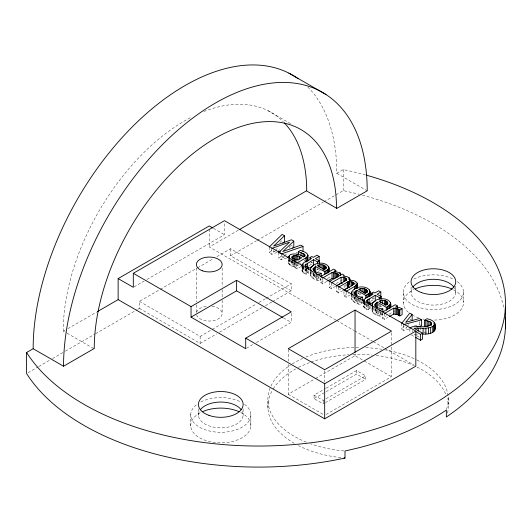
<?xml version="1.0" encoding="UTF-8"?>
<svg xmlns="http://www.w3.org/2000/svg" width="532" height="532" viewBox="0 0 532 532"><rect width="100%" height="100%" fill="white"/><g stroke="black" fill="none" stroke-linecap="round" stroke-linejoin="round"><path stroke-width="0.4" stroke-dasharray="2.66 2" d="M296.238 263.899L296.238 266.845C292.893 267.596 285.425 263.958 290.452 260.747M313.341 273.608C312.577 277.89 318.07 278.888 321.208 279.194L318.954 280.643C314.984 280.364 306.997 276.168 312.191 271.992M362.358 301.478L362.358 302.947L360.104 304.397C356.134 304.118 348.147 299.928 353.334 295.745M382.874 313.321L382.874 314.791L380.619 316.247C376.649 315.968 368.663 311.772 373.85 307.589M308.407 270.855L308.407 273.062L306.572 274.273C303.4 274.126 299.849 270.09 304.224 268.454M370.073 305.72L370.073 308.666L368.237 309.877C365.065 309.73 361.514 305.694 365.883 304.058M313.341 275.077L313.953 273.741M362.358 302.947C359.619 302.788 352.909 301.385 355.103 297.494M382.874 314.791C380.134 314.631 373.424 313.235 375.619 309.345M308.407 273.062L305.242 271.48L305.208 270.761L306.937 269.425M446.581 409.188L447.891 404.42A90.201 52.076 0 0 0 448.11 396.254M447.452 413.025L447.891 411.436A90.201 52.076 0 0 0 447.179 398.388M298.053 264.324L298.053 265.794L293.059 264.703L291.795 263.307L292.028 261.159M409.081 329.022L403.635 330.445L401.667 329.315L404.214 326.089M406.694 327L405.697 328.211L407.293 327.772M407.186 326.402L408.682 324.587M277.212 252.407L271.786 254.329L269.252 252.86L272.77 249.435M279.799 242.585L282.146 240.298L283.33 240.983M286.775 257.973L281.355 259.849L278.761 258.353L281.614 255.633M344.104 285.185L344.104 287.393L346.591 285.538M273.594 250.525L273.594 251.995L274.738 250.905M275.317 250.366L278.189 247.646M282.765 255.978L282.765 257.448L283.922 256.351M284.507 255.806L287.992 252.514M292.028 262.628L292.853 261.97M368.603 305.029L366.874 306.359L366.907 307.084L370.073 308.666M134.024 286.921L144.072 281.122M146.945 279.46L224.477 234.698L224.477 222.323M64.977 330.339L63.541 331.17L66.367 332.799M67.85 328.676L96.591 312.078M335.945 320.065L209.289 246.974L238.795 229.937M307.769 86.969A214.768 124.042 -60 0 1 336.816 173.326L343.313 169.568L355.29 172.262A246.981 142.596 0 0 1 365.504 174.928M137.994 309.212L139.431 308.38L139.431 301.365L159.527 289.767M160.245 289.348L196.847 268.221M197.565 267.802L213.352 258.692M216.936 256.617L230.575 248.743L291.27 283.789L291.27 290.798L272.61 301.571M28.036 372.726L38.098 366.914M38.816 366.501L49.596 360.27M52.475 358.608L64.691 351.552M65.409 351.14L94.876 334.116M95.594 333.704L137.276 309.624M291.27 290.798L230.575 255.759L256.424 240.823M257.142 240.404L323.21 202.227M323.928 201.814L343.313 190.609L355.29 193.302A246.981 142.596 0 0 1 359.24 194.3M294.854 261.751L294.854 267.643L296.238 266.845M294.854 267.643L297.029 268.899L301.132 266.532M301.817 266.133L303.865 264.949M308.806 265.807L311.426 264.298L311.426 262.09M139.431 301.365L200.125 336.404L211.61 329.78M212.328 329.361L256.105 304.091M258.971 302.429L265.435 298.705M266.146 298.286L291.27 283.789M139.431 308.38L200.125 343.419L216.63 333.89M219.503 332.234L262.562 307.376M265.435 305.714L271.892 301.99M320.616 278.096L320.616 282.519L324.72 280.145M327.459 278.568L330.877 276.593M320.616 282.519L322.804 283.782L327.067 281.322M329.208 282.319L329.208 287.473L333.311 285.105M336.044 283.529L342.202 279.972L342.202 278.495M329.208 287.473L331.396 288.736L335.552 286.336M336.583 285.844L336.583 291.736L340.686 289.368M336.583 291.736L338.771 292.999L343.047 290.532M246.422 348.28L253.545 344.171M256.391 342.528L291.257 322.399L291.257 313.494M343.965 291.576L343.965 295.998L348.746 293.232M343.965 295.998L346.152 297.255L350.428 294.788M370.472 301.411L373.092 299.902L373.092 297.687M382.282 312.224L382.282 318.123L386.385 315.749M389.125 314.173L394.598 311.007M382.282 318.123L384.47 319.38L388.021 317.331M288.231 364.42L288.231 394.259L314.811 378.91M315.529 378.498L355.05 355.682L363.629 360.636M325.285 402.677L323.157 403.908L314.046 398.641L314.046 395.136L325.385 388.593M326.096 388.18L356.566 370.585L365.677 375.845L365.677 379.356L325.996 402.265M314.046 398.641L325.385 392.097M326.096 391.685L356.566 374.096L365.677 379.356M314.046 395.136L323.157 400.397L325.285 399.173M325.996 398.761L365.677 375.845M326.116 414.475L391.499 376.723L391.499 346.053M379.01 307.057L382.668 306.179M282.765 257.448L285.112 256.617M296.078 252.72L297.641 252.168M273.594 251.995L275.144 251.443M278.256 250.346L279.812 249.801M289.913 246.23L291.47 245.678L292.633 246.356M414.468 325.784L419.256 324.454L420.393 325.112M316.866 269.644L318.575 269.259M358.016 293.398L359.718 293.019M380.234 304.863L378.531 305.242L378.531 303.772M320.377 270.655L317.345 271.453L317.345 268.507M426.205 332.261L424.283 332.473L424.283 329.527M415.432 334.182L417.514 334.216M299.496 262.682L300.939 263.367M268.075 110.716L291.842 124.422M336.816 173.326L367.2 190.835M313.242 263.247L311.759 262.396L309.943 263.446L311.426 264.298M374.408 298.565L373.424 298L371.609 299.044L373.092 299.902M409.806 319L412.167 320.364M414.042 334.156L416.17 335.386M416.882 335.798L419.721 337.434M411.303 334.874L414.867 336.929M213.432 228.321L224.477 234.698M336.663 320.477L353.933 330.445M354.658 330.864L372.646 341.245M373.364 341.657L384.157 347.888M384.882 348.3L414.388 365.331M364.34 361.048L391.499 376.723M283.343 317.83L291.257 322.399M288.231 394.259L323.961 414.887M67.072 333.205L93.925 348.679M345.674 283.962L346.611 284.76M304.238 260.022L304.909 260.82M349.923 282.472L349.923 285.418L349.271 282.312M463.458 291.868L463.458 302.395M455.724 286.123L455.724 292.6M448.243 397.883L448.243 404.899M433.434 322.897L433.434 324.374M420.659 327.493L420.659 330.438M419.256 321.508L419.256 324.454M412.307 330.438L412.307 331.908M411.076 286.934L411.076 292.6M409.873 328.896L409.873 333.311M403.635 324.553L403.635 330.445M403.336 292.52L403.336 303.041M401.667 323.423L401.667 329.315M391.499 332.793L391.499 345.221M384.47 313.488L384.47 319.38M381.73 312.464L381.73 314.678M380.786 304.936L380.786 306.405M380.619 311.087L380.619 316.247M380.214 312.191L380.214 314.399M379.283 310.023L379.283 315.915M379.01 304.111L379.01 306.319M378.538 310.974L378.538 313.92M377.906 309.637L377.906 315.529M376.962 310.249L376.962 313.195M376.483 309.857L376.483 315.011M376.084 307.449L376.084 312.603M375.466 309.039L375.466 311.985M375.08 308.42L375.08 314.312M375.007 308.474L375.007 310.681M373.723 307.509L373.723 313.401M372.839 307.077L372.839 308.547M372.759 306.572L372.759 312.464M372.187 305.607L372.187 311.499M372.008 307.569L372.008 310.515M369.088 306.193L369.088 308.4M368.237 303.985L368.237 309.877M367.898 302.741L367.898 307.895M366.907 304.138L366.907 307.084M366.714 303.42L366.714 309.311M365.444 302.801L365.444 308.693M364.925 302.475L364.925 304.683M364.659 302.276L364.659 308.168M364.234 302.356L364.234 305.302M364.101 301.737L364.101 307.629M363.775 301.178L363.775 307.07M363.669 301.338L363.669 306.492M361.215 301.358L361.215 302.834M360.27 293.085L360.27 294.562L358.495 295.207L358.495 292.261M360.104 299.243L360.104 304.397M359.692 299.609L359.692 302.555M358.768 298.173L358.768 304.065M358.023 299.124L358.023 302.07M357.391 297.787L357.391 303.679M356.566 370.585L356.566 374.096M356.447 298.405L356.447 301.351M355.968 298.013L355.968 303.167M355.689 282.924L355.689 284.394M355.569 295.599L355.569 300.76M355.05 354.026L355.05 355.682M354.95 297.195L354.95 300.141M354.565 296.57L354.565 302.462M354.492 297.361L354.492 298.838M353.334 291.323L353.334 294.269M353.208 295.666L353.208 301.558M352.244 294.728L352.244 300.62M351.672 293.764L351.672 299.656M351.492 294.249L351.492 298.671M349.83 282.352L349.83 284.56M349.464 282.658L349.464 285.604M348.314 277.192L348.314 280.869M346.152 291.363L346.152 297.255M345.687 284.926L345.687 286.396M343.313 169.568L343.313 190.609M338.771 287.107L338.771 292.999M331.396 282.844L331.396 288.736M324.68 370.538L324.68 382.142M323.157 400.397L323.157 403.908M322.804 277.89L322.804 283.782M318.954 275.49L318.954 280.643M318.548 276.587L318.548 278.795M317.624 274.419L317.624 280.311M316.879 275.37L316.879 278.316M316.241 274.033L316.241 279.925M315.296 274.645L315.296 277.591M315.21 264.344L315.21 265.82M314.818 274.253L314.818 279.413M314.425 274.053L314.425 276.999M313.807 273.435L313.807 276.381M313.415 272.816L313.415 278.708M312.191 268.308L312.191 269.777M312.058 271.905L312.058 277.797M311.094 270.968L311.094 276.859M310.522 270.748L310.522 275.902M310.342 271.965L310.342 274.911M307.43 269.85L307.43 272.796M306.572 268.381L306.572 274.273M306.233 269.345L306.233 272.291M305.242 268.534L305.242 271.48M305.115 268.906L305.115 271.114M305.049 267.815L305.049 273.707M303.779 267.197L303.779 273.089M303.26 263.194L303.26 265.402M303.26 266.14L303.26 269.086M302.994 266.672L302.994 272.564M302.568 266.751L302.568 269.697M302.442 266.133L302.442 272.025M302.11 265.574L302.11 271.466M302.003 264.996L302.003 270.894M298.252 257.422L298.252 258.891M298.053 259.902L298.053 261.378M297.029 263.007L297.029 268.899M295.38 263.313L295.38 265.521M294.967 261.591L294.967 266.751M294.156 262.994L294.156 265.202M293.538 260.68L293.538 266.572M293.059 261.757L293.059 264.703M292.141 261.059L292.141 264.005M291.948 260.301L291.948 266.193M291.795 261.099L291.795 263.307M290.266 259.523L290.266 265.415M289.681 259.815L289.681 261.285M289.614 246.535L289.614 248.012M289.561 259.024L289.561 264.916M289.049 258.466L289.049 264.357M288.73 258.599L288.73 263.759M288.63 260.188L288.63 263.134M288.231 349.497L288.231 361.102M281.355 253.957L281.355 259.849M278.761 252.461L278.761 258.353M271.786 248.437L271.786 254.329M269.252 246.968L269.252 252.86M267.928 401.155L267.928 408.17M250.845 414.401L250.845 426.012M243.117 408.875L243.117 415.352M230.575 248.743L230.575 255.759M222.143 268.002L222.143 286.828M222.143 289.634L222.143 297.461M222.143 300.267L222.143 313.833M209.289 229.172L209.289 246.974M200.125 336.404L200.125 343.419M198.463 408.875L198.463 415.352M196.381 268.002L196.381 301.903M196.381 304.829L196.381 313.833M190.735 414.401L190.735 426.012M362.385 195.124A246.981 142.596 0 0 1 504.103 309.451M340.793 457.646A90.201 52.076 0 0 1 298.432 445.597M294.302 443.362A90.201 52.076 0 0 1 272.397 390.269M273.215 388.892A90.201 52.076 0 0 1 295.659 368.949M298.432 367.472A90.201 52.076 0 0 1 310.302 362.365M311.047 362.099A90.201 52.076 0 0 1 348.793 354.738M352.822 354.545A90.201 52.076 0 0 1 372.201 355.097M376.177 355.516A90.201 52.076 0 0 1 413.371 365.384M417.028 367.113A90.201 52.076 0 0 1 445.976 394.817M240.677 412.446A30.065 17.357 0 0 1 242.492 437.484A30.065 17.357 0 0 1 199.088 437.484A30.065 17.357 0 0 1 200.903 412.446M453.57 289.84A30.065 17.357 0 0 1 461.557 308.806A30.065 17.357 0 0 1 433.959 320.071M424.044 319.213A30.065 17.357 0 0 1 422.854 318.974M418.857 317.91A30.065 17.357 0 0 1 413.231 315.589M408.317 312.291A30.065 17.357 0 0 1 413.803 289.554M212.075 306.339A12.888 7.441 0 0 1 222.11 314.139A12.888 7.441 0 0 1 210.207 321.015A12.888 7.441 0 0 1 196.687 315.217M196.534 312.43A12.888 7.441 0 0 1 207.247 306.246M244.547 404.307A30.065 17.357 0 0 1 241.142 427.721A30.065 17.357 0 0 1 200.438 427.721A30.065 17.357 0 0 1 197.033 404.307M200.903 401.926A30.065 17.357 0 0 1 240.677 401.926M242.24 411.349A22.337 12.894 0 0 1 220.787 427.841A22.337 12.894 0 0 1 199.34 411.349M457.387 281.734A30.065 17.357 0 0 1 453.47 305.122A30.065 17.357 0 0 1 412.766 304.823A30.065 17.357 0 0 1 409.879 281.381M413.803 279.027A30.065 17.357 0 0 1 453.57 279.32M454.414 287.825A22.337 12.894 0 0 1 433.4 305.089A22.337 12.894 0 0 1 412.38 287.825M203.909 111.52A171.789 99.424 -59.9 0 1 283.243 121.742M63.261 331.33A171.789 99.424 -59.9 0 1 191.853 116.967M343.978 450.956A90.201 52.076 0 0 1 310.681 443.828M306.306 442.165A90.201 52.076 0 0 1 270.057 388.161M270.961 386.046A90.201 52.076 0 0 1 290.425 365.078M292.327 363.875A90.201 52.076 0 0 1 302.801 358.368M305.834 357.072A90.201 52.076 0 0 1 355.256 347.469M356.061 347.456A90.201 52.076 0 0 1 360.111 347.456M365.77 347.635A90.201 52.076 0 0 1 381.697 349.258M384.802 349.777A90.201 52.076 0 0 1 416.31 359.745M417.028 360.098A90.201 52.076 0 0 1 448.011 395.436"/><path stroke-width="0.8" d="M97.309 311.666L118.137 299.629L118.137 278.582L209.289 225.934L212.74 227.929M118.137 299.629L324.68 418.81L324.68 383.738L415.825 331.09L224.477 220.674L133.306 273.308L133.306 287.333L118.137 278.582M415.825 331.09L415.825 366.162L324.68 418.81M434.777 324.4C432.443 328.217 427.07 328.104 423.12 328.317L423.12 334.209C427.07 333.996 432.443 334.109 434.777 330.292C436.586 323.077 433.62 319.932 426.877 318.761L424.536 320.257L424.536 326.149L425.746 326.296L425.746 320.404L424.536 320.257M434.777 330.292L434.877 323.656M298.366 255.34L298.366 251.663L304.238 254.13L304.969 255.32L303.406 256.81C300.74 253.638 285.877 251.636 289.561 259.024M310.342 270.495C310.482 260.64 332.38 260.241 328.882 272.058M351.492 294.249C351.632 284.394 373.531 284.002 370.026 295.812M372.008 306.093C372.147 296.238 394.046 295.845 390.541 307.656M309.943 259.024L309.943 257.555L311.426 258.406C309.092 261.046 302.329 261.352 302.11 265.574M371.609 294.628L371.609 293.152L373.092 294.01C370.751 296.65 363.994 296.956 363.775 301.178M313.341 270.662L313.514 268.514L315.669 266.525L324.68 271.726L328.131 269.305L328.882 267.636M370.026 291.396L369.274 293.065L365.83 295.486L356.819 290.286C350.914 293.338 358.661 297.674 362.358 297.055L362.358 300.74M375.007 306.266L375.173 304.118L377.334 302.129L386.345 307.33L389.796 304.909L390.541 303.24M319.453 263.892L319.453 260.946L317.637 261.99L313.614 259.669L305.208 264.87L305.242 265.588L306.233 266.399L308.407 267.17L308.407 269.385M381.118 299.489L381.118 296.543L379.303 297.594L375.279 295.267L366.874 300.467L366.907 301.192L367.898 302.003L370.073 302.775L370.073 304.982M357.105 287.998C359.253 282.266 354.525 279.719 349.464 280.45L349.923 279.526L349.271 277.89L347.223 276.7L342.947 276.175L344.39 275.343L342.202 274.08L329.208 281.581M425.746 320.404L430.182 321.78L431.598 323.409L431.312 324.294C425.933 328.204 418.518 326.242 412.307 326.754L409.873 328.158M292.028 256.737L292.141 258.113L295.38 259.629L298.053 259.902L301.664 257.82C298.818 256.497 294.854 254.083 292.028 256.737L292.028 258.213M291.948 260.301L296.238 260.953L294.854 261.751L297.029 263.007L305.92 257.874L307.975 255.779C307.669 252.341 303.047 251.543 300.46 250.299L298.366 251.663M344.51 290.419L346.152 291.363L354.704 286.429L357.105 284.314M401.667 323.423L409.806 313.109L412.167 314.472L412.167 320.364M412.167 314.472L405.697 322.319L419.256 318.562L421.537 319.878L421.537 325.77L416.862 326.994M269.252 246.968L282.146 234.406L284.507 235.769L284.507 241.661L282.785 243.29M284.507 235.769L273.594 246.103L291.47 239.786L293.804 241.136L293.804 247.028L292.647 248.125M293.804 241.136L282.765 251.556L300.78 245.166L303.034 246.469L303.034 251.623M306.572 268.381L308.407 267.17M368.237 303.985L370.073 302.775M338.771 287.107L348.394 281.495L352.244 281.987L353.993 283.13L353.966 283.908L353.068 284.766L343.965 290.106M343.758 290.12L348.394 287.386L349.79 287.506M321.208 276.248L321.208 273.302L318.954 274.751L316.241 274.033M362.358 297.055L360.104 298.505L358.768 298.173M382.874 311.845L382.874 308.899L380.619 310.356L379.283 310.023M505.194 317.571A246.981 142.596 0 0 1 454.514 411.243L446.361 416.995L446.361 409.979L444.692 411.163A246.981 142.596 0 0 1 357.883 448.017L344.989 451.01L344.989 458.025L343.486 458.378A246.981 142.596 0 0 1 26.6 373.557L26.6 352.51L33.164 348.719A214.768 124.042 -60 0 1 130.792 128.385A214.768 124.042 -60 0 1 298.186 78.776M239.513 229.518L306.439 190.868L336.816 208.378L367.2 190.835A214.768 124.042 -60 0 0 215.28 103.122A214.768 124.042 -60 0 0 63.541 366.229L33.164 348.719M63.541 366.229L93.925 348.679M191.041 306.605L236.587 280.311L291.257 311.878L245.711 338.172L245.711 348.693L191.041 317.132L191.041 306.605L133.306 273.308M191.041 317.132L236.587 290.838L282.625 317.418M309.943 257.555L311.759 256.504L313.242 257.355L316.972 255.2L319.16 256.464L319.16 262.356M319.16 256.464L315.429 258.618L319.453 260.946M308.121 268.733L312.922 265.953M322.804 277.89L332.035 272.564L334.828 272.856L337.607 274.04L338.153 274.459L338.153 276.667M335.805 271.859L335.805 270.382L333.87 271.5L339.622 272.59L340.433 273.135L340.433 275.35M338.153 274.459L340.433 273.135M327.772 280.909L332.035 278.455L334.828 278.748L334.828 272.856M331.396 282.844L341.098 277.245L344.836 277.717L346.611 278.868L346.591 279.646L345.687 280.504L336.583 285.844M336.244 285.937L341.098 283.137L342.422 283.243M371.609 293.152L373.424 292.108L374.907 292.959L378.638 290.805L380.826 292.068L380.826 297.96M380.826 292.068L377.095 294.223L381.118 296.543M355.05 310.09L288.231 348.666L324.68 369.707L391.499 331.13L355.05 310.09L355.05 352.364M369.787 304.331L375.279 301.159L375.279 295.267M382.967 311.832L395.283 304.723L397.471 305.986L397.471 307.456M384.47 313.488L393.7 308.161L395.163 308.241L397.657 308.799L399.818 310.056L399.818 315.948L402.099 314.631L402.099 308.74L399.12 307.443L395.535 307.104L397.471 305.986M399.818 310.056L402.099 308.74M389.437 316.513L393.7 314.053L397.657 314.691L399.818 315.948M415.578 331.449L420.566 334.329L422.561 333.185L422.561 339.077L420.566 340.221L415.578 337.341M319.12 264.909L317.345 265.561L324.227 269.531L326.089 267.596C325.597 264.723 321.421 264.444 319.12 264.909L319.12 267.124M360.27 288.67L358.495 289.315L365.371 293.285L367.233 291.35C366.748 288.477 362.565 288.198 360.27 288.67L360.27 290.878M380.786 300.514L379.01 301.165L385.893 305.135L387.748 303.2C387.263 300.321 383.08 300.041 380.786 300.514L380.786 302.721M271.786 248.437L289.614 242.12L278.761 252.461L280.703 253.584M278.761 251.855L280.317 251.303M281.355 253.957L303.034 246.469M287.546 257.707L289.095 257.175M296.843 254.495L298.386 253.964M403.635 324.553L421.537 319.878M422.561 333.185L414.042 328.264L423.12 328.317M343.978 457.972L344.989 458.025M321.208 273.302C318.422 272.903 314.099 272.451 313.341 269.185M382.874 308.899C380.081 308.507 375.765 308.055 375.007 304.789M288.856 73.117L325.983 94.523M335.805 270.382L333.617 269.119L320.616 276.627L322.259 277.571M362.365 299.376L364.44 300.58M245.711 338.172L324.68 383.738M372.759 306.572L372.008 304.623M352.244 294.728L351.492 292.78M311.094 270.968L310.342 269.019M434.877 329.547L434.684 322.891M505.4 307.11L505.4 328.158M434.391 325.118L434.391 331.01M433.72 325.803L433.72 331.695M432.762 326.455L432.762 332.347M431.598 323.409L431.598 324.879M431.179 322.558L431.179 325.504M430.654 327.399L430.654 333.291M430.182 321.78L430.182 325.464M428.772 321.148L428.772 326.302M428.4 327.945L428.4 333.837M427.169 320.67L427.169 326.562M425.866 328.211L425.866 334.103M420.566 334.329L420.566 340.221M418.212 328.337L418.212 331.283M399.273 309.644L399.273 315.536M398.634 309.252L398.634 315.144M397.657 308.799L397.657 314.691M396.493 308.46L396.493 314.352M395.163 308.241L395.163 314.133M393.7 308.161L393.7 314.053M390.435 302.429L390.435 307.582M390.335 304.071L390.335 307.755M389.796 304.909L389.796 308.593M388.879 305.76L388.879 308.706M387.742 302.695L387.742 304.171M387.515 302.203L387.515 304.41M387.529 306.645L387.529 309.591M387.037 301.704L387.037 304.65M386.345 307.33L386.345 310.276M386.285 301.198L386.285 304.876M385.414 300.766L385.414 305.188M384.543 300.487L384.543 304.909M382.668 300.287L382.668 303.233M379.303 297.594L379.303 299.07M377.334 302.129L377.334 308.021M376.337 302.788L376.337 307.203M375.619 303.453L375.619 306.399M375.173 304.118L375.173 306.326M369.82 292.228L369.82 296.643M369.494 289.82L369.494 291.297M369.274 293.065L369.274 296.743M369.095 298.838L369.095 303.253M368.357 293.917L368.357 296.863M367.605 299.735L367.605 302.681M367.226 290.851L367.226 292.327M367 290.352L367 292.567M367.014 294.801L367.014 297.747M366.874 300.467L366.874 301.943M366.521 289.86L366.521 292.806M365.83 295.486L365.83 298.432M365.77 289.348L365.77 293.032M364.899 288.923L364.899 293.338M364.021 288.643L364.021 293.065M363.815 300.015L363.815 301.484M362.152 288.444L362.152 292.128M357.311 283.662L357.311 288.078M357.258 283.051L357.258 288.204M356.819 290.286L356.819 296.178M356.639 284.979L356.639 288.663M355.855 285.677L355.855 288.623M355.822 290.944L355.822 295.36M355.103 291.603L355.103 294.548M354.704 286.429L354.704 289.375M354.658 292.274L354.658 294.482M353.993 283.13L353.993 284.6M353.654 282.738L353.654 284.214M353.048 282.332L353.048 284.54M352.244 281.987L352.244 285.671M351.705 291.782L351.705 293.997M351.187 281.734L351.187 286.15M349.923 279.526L349.923 280.996M349.83 278.668L349.83 280.883M349.271 277.89L349.271 279.367M348.394 281.495L348.394 287.386M347.955 281.787L347.955 287.679M347.323 282.166L347.323 288.058M346.611 278.868L346.611 280.344M346.272 278.482L346.272 280.69M345.674 278.07L345.674 280.278M344.836 277.717L344.836 281.395M343.738 277.465L343.738 281.887M341.098 277.245L341.098 283.137M337.607 274.04L337.607 276.986M336.969 273.648L336.969 277.332M335.991 273.195L335.991 277.618M333.498 272.643L333.498 278.535M332.035 272.564L332.035 278.455M328.769 266.825L328.769 271.985M328.67 268.467L328.67 272.151M328.131 269.305L328.131 272.989M327.213 270.156L327.213 273.102M326.083 267.097L326.083 268.567M325.85 266.599L325.85 268.806M325.863 271.041L325.863 273.987M325.371 266.1L325.371 269.046M324.62 265.594L324.62 270.01M324.68 271.726L324.68 274.672M323.749 265.169L323.749 270.322M322.877 264.889L322.877 269.305M321.002 264.69L321.002 267.636M317.637 261.99L317.637 264.204M315.669 266.525L315.669 272.417M314.678 267.184L314.678 271.606M313.953 267.849L313.953 270.795M313.614 259.669L313.614 265.561M313.514 268.514L313.514 270.728M307.968 255.067L307.975 260.933M307.642 256.477L307.642 260.893M307.43 263.234L307.43 267.656M306.964 257.169L306.964 261.591M305.92 257.874L305.92 262.296M305.94 264.138L305.94 267.084M305.208 264.87L305.208 266.339M304.909 254.928L304.909 256.397M304.238 254.13L304.238 256.338M303.08 253.358L303.08 257.042M302.149 264.411L302.149 265.88M301.072 252.461L301.072 256.145M299.496 256.79L299.496 259.004M297.228 255.879L297.228 259.563M296.091 255.613L296.091 260.035M294.961 255.52L294.961 259.935M293.877 255.653L293.877 259.337M292.853 256.078L292.853 259.024M289.109 255.998L289.109 257.468M288.756 256.623L288.756 258.1M236.587 280.311L236.587 290.838M366.275 175.148A246.981 142.596 0 0 1 424.17 409.201A246.981 142.596 0 0 1 26.6 352.51M202.36 411.748A30.065 17.357 0 0 1 239.22 411.748M415.273 288.869A30.065 17.357 0 0 1 452.127 289.135M200.291 409.826A22.337 12.894 0 0 1 220.787 402.046A22.337 12.894 0 0 1 241.289 409.826M412.899 287.074A22.337 12.894 0 0 1 433.4 279.3A22.337 12.894 0 0 1 453.896 287.074M94.237 348.5A171.789 98.932 -60.2 0 1 215.64 138.047A171.789 98.932 -60.2 0 1 336.483 208.571M284.354 122.885A171.789 99.424 -59.9 0 1 306.698 190.722M209.023 415.386A22.337 12.894 0 0 0 243.117 404.825A22.337 12.894 0 0 0 210.233 393.055A22.337 12.894 0 0 0 209.023 415.386M421.63 292.633A22.337 12.894 0 0 0 455.724 282.08A22.337 12.894 0 0 0 422.84 270.309A22.337 12.894 0 0 0 421.63 292.633M202.473 270.821A12.888 7.441 0 0 0 222.143 264.73A12.888 7.441 0 0 0 203.171 257.94A12.888 7.441 0 0 0 202.473 270.821"/></g></svg>
